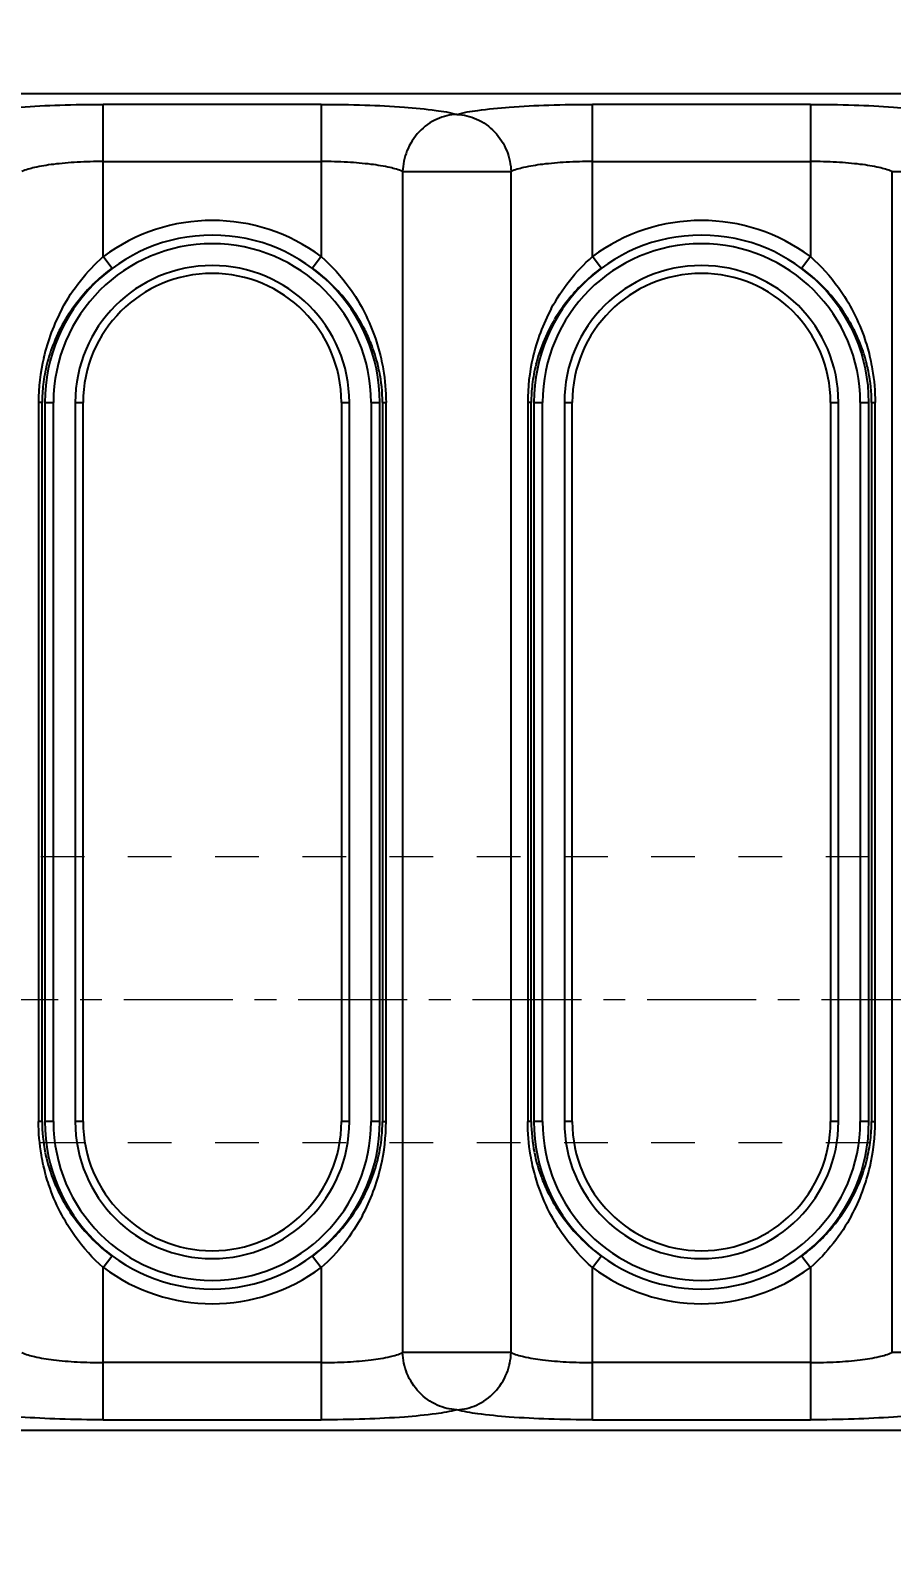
# Model space of a CAD drawing. Header units: millimetres. Extents: x 1147 to 12155, y -6137 to -4403.
# Drawn here: x 2832.6 to 2862.7, y -5229.8 to -5176.9 of the extents above; entities that cross this region are included whole.
import ezdxf

# ---------------------------------------------------------------- set-up
doc = ezdxf.new("R2010")
doc.units = ezdxf.units.MM
doc.header["$LTSCALE"] = 16.335
doc.header["$PDMODE"] = 3
doc.header["$PDSIZE"] = 0.3125
doc.linetypes.add('CENTER', pattern=[0.6, 0.375, -0.075, 0.075, -0.075])
doc.linetypes.add('HIDDEN', pattern=[0.2, 0.1, -0.1])
doc.layers.get('0').update_dxf_attribs({"linetype": 'CONTINUOUS'})
doc.layers.get('Defpoints').update_dxf_attribs({"linetype": 'CONTINUOUS'})
doc.layers.add('cool', color=153, linetype='HIDDEN', lineweight=9)
doc.styles.get("Standard").update_dxf_attribs({"font": 'txt', "width": 0.8})
doc.dimstyles.get("Standard").update_dxf_attribs({"dimtxt": 0.15625, "dimasz": 0.1875, "dimexe": 0.125, "dimexo": 0.0625, "dimtad": 0, "dimtih": 1, "dimtoh": 1, "dimdsep": 46, "dimtxsty": 'Standard', "dimcen": 0.09, "dimadec": 0, "dimazin": 0, "dimtp": 0.01, "dimtm": 0.01, "dimtfac": 1, "dimtofl": 0, "dimtmove": 0, "dimatfit": 3, "dimfxl": 0, "dimtolj": 1, "dimarcsym": 0})

# ---------------------------------------------------------------- blocks, each defined once
blk = doc.blocks.new('*D796')
at = {"color": 4, "lineweight": -2}
blk.add_line((2672.12, -5193.414), (2589.14, -5193.414), dxfattribs=at)
at = {"layer": 'Defpoints', "color": 0}
for p in [(2589.14, -5193.414), (2672.182, -5193.414), (2876.631, -5263.772)]:
    blk.add_point(p, dxfattribs=at)
at = {"color": 6, "insert": (2576.873, -5193.414), "char_height": 8, "attachment_point": 5}
blk.add_mtext('\\A1;70.36', dxfattribs=at)
blk = doc.blocks.new('*D797')
at = {"color": 4, "lineweight": -2}
for p, q in [((2609.14, -5170.842), (2589.14, -5170.842)), ((2629.14, -5174.272), (2609.14, -5170.842)), ((2807.268, -5174.272), (2629.14, -5174.272))]:
    blk.add_line(p, q, dxfattribs=at)
at = {"layer": 'Defpoints', "color": 0}
for p in [(2589.14, -5170.842), (2807.331, -5174.272), (2876.631, -5263.772)]:
    blk.add_point(p, dxfattribs=at)
at = {"color": 6, "insert": (2576.873, -5170.842), "char_height": 8, "attachment_point": 5}
blk.add_mtext('\\A1;89.50', dxfattribs=at)
blk = doc.blocks.new('*D768')
at = {"color": 4, "lineweight": -2}
blk.add_line((2665.106, -5158.772), (2589.14, -5158.772), dxfattribs=at)
at = {"layer": 'Defpoints', "color": 0}
for p in [(2589.14, -5158.772), (2665.168, -5158.772), (2876.631, -5263.772)]:
    blk.add_point(p, dxfattribs=at)
at = {"color": 6, "insert": (2575.807, -5158.772), "char_height": 8, "attachment_point": 5}
blk.add_mtext('\\A1;105.00', dxfattribs=at)
blk = doc.blocks.new('*D769')
at = {"color": 4, "lineweight": -2}
blk.add_line((2674.368, -5123.772), (2589.14, -5123.772), dxfattribs=at)
at = {"layer": 'Defpoints', "color": 0}
for p in [(2589.14, -5123.772), (2674.431, -5123.772), (2876.631, -5263.772)]:
    blk.add_point(p, dxfattribs=at)
at = {"color": 6, "insert": (2575.807, -5123.772), "char_height": 8, "attachment_point": 5}
blk.add_mtext('\\A1;140.00', dxfattribs=at)
blk = doc.blocks.new('*D770')
at = {"color": 4, "lineweight": -2}
blk.add_line((2656.557, -5102.772), (2589.14, -5102.772), dxfattribs=at)
at = {"layer": 'Defpoints', "color": 0}
for p in [(2589.14, -5102.772), (2656.62, -5102.772), (2876.631, -5263.772)]:
    blk.add_point(p, dxfattribs=at)
at = {"color": 6, "insert": (2576.34, -5102.772), "char_height": 8, "attachment_point": 5}
blk.add_mtext('\\A1;161.00', dxfattribs=at)
blk = doc.blocks.new('*D771')
at = {"color": 4, "lineweight": -2}
for p, q in [((2629.14, -5083.772), (2609.14, -5090.058)), ((2800.068, -5083.772), (2629.14, -5083.772)), ((2609.14, -5090.058), (2589.14, -5090.058))]:
    blk.add_line(p, q, dxfattribs=at)
at = {"layer": 'Defpoints', "color": 0}
for p in [(2800.131, -5083.772), (2589.14, -5090.058), (2876.631, -5263.772)]:
    blk.add_point(p, dxfattribs=at)
at = {"color": 6, "insert": (2575.807, -5090.058), "char_height": 8, "attachment_point": 5}
blk.add_mtext('\\A1;180.00', dxfattribs=at)
blk = doc.blocks.new('*D772')
at = {"color": 4, "lineweight": -2}
blk.add_line((2620.568, -5058.772), (2589.14, -5058.772), dxfattribs=at)
at = {"layer": 'Defpoints', "color": 0}
for p in [(2589.14, -5058.772), (2620.631, -5058.772), (2876.631, -5263.772)]:
    blk.add_point(p, dxfattribs=at)
at = {"color": 6, "insert": (2574.74, -5058.772), "char_height": 8, "attachment_point": 5}
blk.add_mtext('\\A1;205.00', dxfattribs=at)
blk = doc.blocks.new('*D781')
at = {"color": 4, "lineweight": -2}
for p, q in [((2797.98, -5040.799), (2797.98, -5020.799)), ((2804.631, -5059.372), (2797.98, -5040.799)), ((2804.631, -5079.309), (2804.631, -5059.372))]:
    blk.add_line(p, q, dxfattribs=at)
at = {"layer": 'Defpoints', "color": 0}
for p in [(2797.98, -5020.799), (2804.631, -5079.372), (2876.631, -5263.772)]:
    blk.add_point(p, dxfattribs=at)
at = {"color": 6, "insert": (2797.98, -5009.066), "char_height": 8, "attachment_point": 5, "rotation": 90}
blk.add_mtext('\\A1;72.00', dxfattribs=at)
blk = doc.blocks.new('*D782')
at = {"color": 4, "lineweight": -2}
for p, q in [((2751.831, -5040.266), (2751.831, -5020.266)), ((2751.631, -5059.772), (2751.831, -5040.266)), ((2751.631, -5079.709), (2751.631, -5059.772))]:
    blk.add_line(p, q, dxfattribs=at)
at = {"layer": 'Defpoints', "color": 0}
for p in [(2751.831, -5020.266), (2751.631, -5079.772), (2876.631, -5263.772)]:
    blk.add_point(p, dxfattribs=at)
at = {"color": 6, "insert": (2751.831, -5006.399), "char_height": 8, "attachment_point": 5, "rotation": 90}
blk.add_mtext('\\A1;125.00', dxfattribs=at)
blk = doc.blocks.new('*D783')
at = {"color": 4, "lineweight": -2}
blk.add_line((2678.831, -5119.309), (2678.831, -5020.266), dxfattribs=at)
at = {"layer": 'Defpoints', "color": 0}
for p in [(2678.831, -5020.266), (2678.831, -5119.372), (2876.631, -5263.772)]:
    blk.add_point(p, dxfattribs=at)
at = {"color": 6, "insert": (2678.831, -5005.866), "char_height": 8, "attachment_point": 5, "rotation": 90}
blk.add_mtext('\\A1;197.80', dxfattribs=at)
blk = doc.blocks.new('*D784')
at = {"color": 4, "lineweight": -2}
for p, q in [((2667.545, -5040.266), (2667.545, -5020.266)), ((2677.132, -5060.266), (2667.545, -5040.266)), ((2677.132, -5188.402), (2677.132, -5060.266))]:
    blk.add_line(p, q, dxfattribs=at)
at = {"layer": 'Defpoints', "color": 0}
for p in [(2667.545, -5020.266), (2677.132, -5188.464), (2876.631, -5263.772)]:
    blk.add_point(p, dxfattribs=at)
at = {"color": 6, "insert": (2667.545, -5005.866), "char_height": 8, "attachment_point": 5, "rotation": 90}
blk.add_mtext('\\A1;199.50', dxfattribs=at)
blk = doc.blocks.new('*D785')
at = {"color": 4, "lineweight": -2}
for p, q in [((2656.259, -5040.266), (2656.259, -5020.266)), ((2668.628, -5060.266), (2656.259, -5040.266)), ((2668.628, -5154.309), (2668.628, -5060.266))]:
    blk.add_line(p, q, dxfattribs=at)
at = {"layer": 'Defpoints', "color": 0}
for p in [(2656.259, -5020.266), (2668.628, -5154.372), (2876.631, -5263.772)]:
    blk.add_point(p, dxfattribs=at)
at = {"color": 6, "insert": (2656.259, -5005.866), "char_height": 8, "attachment_point": 5, "rotation": 90}
blk.add_mtext('\\A1;208.00', dxfattribs=at)
blk = doc.blocks.new('*D786')
at = {"color": 4, "lineweight": -2}
for p, q in [((2633.687, -5040.266), (2633.687, -5020.266)), ((2646.631, -5060.266), (2633.687, -5040.266)), ((2646.631, -5188.952), (2646.631, -5060.266))]:
    blk.add_line(p, q, dxfattribs=at)
at = {"layer": 'Defpoints', "color": 0}
for p in [(2633.687, -5020.266), (2646.631, -5189.014), (2876.631, -5263.772)]:
    blk.add_point(p, dxfattribs=at)
at = {"color": 6, "insert": (2633.687, -5005.866), "char_height": 8, "attachment_point": 5, "rotation": 90}
blk.add_mtext('\\A1;230.00', dxfattribs=at)
blk = doc.blocks.new('*D787')
at = {"color": 4, "lineweight": -2}
for p, q in [((2622.401, -5040.266), (2622.401, -5020.266)), ((2631.631, -5045.398), (2622.401, -5040.266)), ((2631.631, -5065.336), (2631.631, -5045.398))]:
    blk.add_line(p, q, dxfattribs=at)
at = {"layer": 'Defpoints', "color": 0}
for p in [(2622.401, -5020.266), (2631.631, -5065.398), (2876.631, -5263.772)]:
    blk.add_point(p, dxfattribs=at)
at = {"color": 6, "insert": (2622.401, -5005.333), "char_height": 8, "attachment_point": 5, "rotation": 90}
blk.add_mtext('\\A1;245.00', dxfattribs=at)
blk = doc.blocks.new('*D800')
at = {"color": 4, "lineweight": -2}
for p, q in [((2726.819, -5040.645), (2726.819, -5020.645)), ((2720.63, -5060.645), (2726.819, -5040.645)), ((2720.63, -5253.209), (2720.63, -5060.645))]:
    blk.add_line(p, q, dxfattribs=at)
at = {"layer": 'Defpoints', "color": 0}
for p in [(2726.819, -5020.645), (2720.63, -5253.272), (2876.631, -5263.772)]:
    blk.add_point(p, dxfattribs=at)
at = {"color": 6, "insert": (2726.819, -5006.778), "char_height": 8, "attachment_point": 5, "rotation": 90}
blk.add_mtext('\\A1;156.00', dxfattribs=at)
blk = doc.blocks.new('*D801')
at = {"color": 4, "lineweight": -2}
for p, q in [((2708.339, -5037.966), (2708.339, -5017.966)), ((2704.631, -5051.709), (2708.339, -5037.966)), ((2704.631, -5071.646), (2704.631, -5051.709))]:
    blk.add_line(p, q, dxfattribs=at)
at = {"layer": 'Defpoints', "color": 0}
for p in [(2708.339, -5017.966), (2704.631, -5071.709), (2876.631, -5263.772)]:
    blk.add_point(p, dxfattribs=at)
at = {"color": 6, "insert": (2708.339, -5004.099), "char_height": 8, "attachment_point": 5, "rotation": 90}
blk.add_mtext('\\A1;172.00', dxfattribs=at)
blk = doc.blocks.new('*D802')
at = {"color": 4, "lineweight": -2}
blk.add_line((2810.631, -5170.909), (2810.631, -5020.534), dxfattribs=at)
at = {"layer": 'Defpoints', "color": 0}
for p in [(2810.631, -5020.534), (2810.631, -5170.972), (2876.631, -5263.772)]:
    blk.add_point(p, dxfattribs=at)
at = {"color": 6, "insert": (2810.631, -5008.8), "char_height": 8, "attachment_point": 5, "rotation": 90}
blk.add_mtext('\\A1;66.00', dxfattribs=at)
blk = doc.blocks.new('*D807')
at = {"color": 4, "lineweight": -2}
for p, q in [((2689.721, -5039.523), (2689.721, -5019.523)), ((2681.564, -5059.523), (2689.721, -5039.523)), ((2681.564, -5249.046), (2681.564, -5059.523))]:
    blk.add_line(p, q, dxfattribs=at)
at = {"layer": 'Defpoints', "color": 0}
for p in [(2689.721, -5019.523), (2681.564, -5249.109), (2876.631, -5263.772)]:
    blk.add_point(p, dxfattribs=at)
at = {"color": 6, "insert": (2689.721, -5005.123), "char_height": 8, "attachment_point": 5, "rotation": 90}
blk.add_mtext('\\A1;195.07', dxfattribs=at)
blk = doc.blocks.new('*D808')
at = {"color": 4, "lineweight": -2}
for p, q in [((2698.265, -5039.523), (2698.265, -5019.523)), ((2692.323, -5059.523), (2698.265, -5039.523)), ((2692.323, -5248.014), (2692.323, -5059.523))]:
    blk.add_line(p, q, dxfattribs=at)
at = {"layer": 'Defpoints', "color": 0}
for p in [(2698.265, -5019.523), (2692.323, -5248.077), (2876.631, -5263.772)]:
    blk.add_point(p, dxfattribs=at)
at = {"color": 6, "insert": (2698.265, -5005.657), "char_height": 8, "attachment_point": 5, "rotation": 90}
blk.add_mtext('\\A1;184.31', dxfattribs=at)

msp = doc.modelspace()

# ---------------------------------------------------------------- linework, layer by layer
at = {"color": 7, "linetype": 'Continuous'}
for p, q in [((2937.626, -5179.109), (2825.691, -5179.109)), ((2835.117, -5184.795), (2835.117, -5179.471)), ((2842.732, -5179.471), (2835.117, -5179.471)), ((2842.732, -5179.471), (2842.732, -5184.795)), ((2852.21, -5184.795), (2852.21, -5179.471)), ((2859.826, -5179.471), (2852.21, -5179.471)), ((2859.826, -5179.471), (2859.826, -5184.795)), ((2835.117, -5181.471), (2842.732, -5181.471)), ((2852.21, -5181.471), (2859.826, -5181.471)), ((2845.576, -5181.823), (2845.576, -5223.104)), ((2845.576, -5181.823), (2849.367, -5181.823)), ((2849.367, -5223.104), (2849.367, -5181.823)), ((2862.669, -5181.823), (2862.669, -5223.104)), ((2862.669, -5181.823), (2866.46, -5181.823)), ((2835.417, -5185.196), (2835.117, -5184.795)), ((2842.732, -5184.795), (2842.432, -5185.196)), ((2852.51, -5185.196), (2852.21, -5184.795)), ((2859.826, -5184.795), (2859.526, -5185.196)), ((2832.853, -5189.895), (2832.853, -5215.032)), ((2832.978, -5189.895), (2832.853, -5189.895)), ((2832.978, -5215.032), (2832.978, -5189.895)), ((2833.073, -5189.895), (2833.073, -5215.032)), ((2833.073, -5189.895), (2833.374, -5189.895)), ((2833.374, -5215.032), (2833.374, -5189.895)), ((2834.135, -5189.895), (2834.135, -5215.032)), ((2834.135, -5189.895), (2834.411, -5189.895)), ((2834.411, -5215.032), (2834.411, -5189.895)), ((2843.438, -5189.895), (2843.438, -5215.032)), ((2843.438, -5189.895), (2843.714, -5189.895)), ((2843.714, -5215.032), (2843.714, -5189.895)), ((2844.475, -5189.895), (2844.475, -5215.032)), ((2844.475, -5189.895), (2844.776, -5189.895)), ((2844.776, -5215.032), (2844.776, -5189.895)), ((2844.871, -5189.895), (2844.871, -5215.032)), ((2844.871, -5189.895), (2844.996, -5189.895)), ((2844.996, -5215.032), (2844.996, -5189.895)), ((2849.947, -5189.895), (2849.947, -5215.032)), ((2850.071, -5189.895), (2849.947, -5189.895)), ((2850.071, -5215.032), (2850.071, -5189.895)), ((2850.167, -5189.895), (2850.167, -5215.032)), ((2850.167, -5189.895), (2850.467, -5189.895)), ((2850.467, -5215.032), (2850.467, -5189.895)), ((2851.228, -5189.895), (2851.228, -5215.032)), ((2851.228, -5189.895), (2851.504, -5189.895)), ((2851.504, -5215.032), (2851.504, -5189.895)), ((2860.532, -5189.895), (2860.532, -5215.032)), ((2860.532, -5189.895), (2860.808, -5189.895)), ((2860.808, -5215.032), (2860.808, -5189.895)), ((2861.569, -5189.895), (2861.569, -5215.032)), ((2861.569, -5189.895), (2861.87, -5189.895)), ((2861.87, -5215.032), (2861.87, -5189.895)), ((2861.965, -5189.895), (2861.965, -5215.032)), ((2861.965, -5189.895), (2862.089, -5189.895)), ((2862.089, -5215.032), (2862.089, -5189.895)), ((2832.978, -5215.032), (2832.853, -5215.032)), ((2833.374, -5215.032), (2833.073, -5215.032)), ((2834.411, -5215.032), (2834.135, -5215.032)), ((2843.714, -5215.032), (2843.438, -5215.032)), ((2844.776, -5215.032), (2844.475, -5215.032)), ((2844.871, -5215.032), (2844.996, -5215.032)), ((2850.071, -5215.032), (2849.947, -5215.032)), ((2850.467, -5215.032), (2850.167, -5215.032)), ((2851.504, -5215.032), (2851.228, -5215.032)), ((2860.808, -5215.032), (2860.532, -5215.032)), ((2861.87, -5215.032), (2861.569, -5215.032)), ((2861.965, -5215.032), (2862.089, -5215.032)), ((2835.117, -5220.132), (2835.417, -5219.731)), ((2835.117, -5225.456), (2835.117, -5220.132)), ((2842.432, -5219.731), (2842.732, -5220.132)), ((2842.732, -5220.132), (2842.732, -5225.456)), ((2852.21, -5220.132), (2852.51, -5219.731)), ((2852.21, -5225.456), (2852.21, -5220.132)), ((2859.526, -5219.731), (2859.826, -5220.132)), ((2859.826, -5220.132), (2859.826, -5225.456)), ((2849.367, -5223.104), (2845.576, -5223.104)), ((2866.46, -5223.104), (2862.669, -5223.104)), ((2842.732, -5223.456), (2835.117, -5223.456)), ((2859.826, -5223.456), (2852.21, -5223.456)), ((2835.117, -5225.456), (2842.732, -5225.456)), ((2852.21, -5225.456), (2859.826, -5225.456)), ((2817.306, -5225.818), (2937.626, -5225.818))]:
    msp.add_line(p, q, dxfattribs=at)
for centre, radius, start, end in [((2838.925, -5189.895), 6.365, 53.254, 126.746), ((2856.018, -5189.895), 6.365, 53.254, 126.746), ((2838.925, -5189.895), 5.852, 0, 180), ((2856.018, -5189.895), 5.852, 0, 180), ((2838.925, -5189.895), 5.551, 0, 180), ((2856.018, -5189.895), 5.551, 0, 180), ((2838.925, -5189.895), 4.79, 0, 180), ((2839.158, -5190.222), 6.265, 126.6715, 140.6233), ((2838.684, -5190.229), 6.275, 42.4543, 53.3202), ((2856.018, -5189.895), 4.79, 0, 180), ((2856.252, -5190.222), 6.265, 126.6715, 140.6233), ((2855.777, -5190.229), 6.275, 42.4543, 53.3202), ((2838.925, -5189.895), 4.514, 0, 180), ((2856.018, -5189.895), 4.514, 0, 180), ((2839.029, -5190.114), 6.097, 140.6354, 149.1366), ((2856.122, -5190.114), 6.097, 140.6354, 149.1366), ((2839.718, -5189.862), 6.86, 151.7095, 167.0764), ((2856.812, -5189.862), 6.86, 151.7095, 167.0764), ((2838.881, -5190.025), 5.924, 149.1427, 157.8689), ((2855.975, -5190.025), 5.924, 149.1427, 157.8689), ((2838.703, -5189.951), 5.732, 157.8753, 165.8913), ((2855.796, -5189.951), 5.732, 157.8753, 165.8913), ((2839.839, -5189.899), 6.985, 167.0025, 179.9679), ((2856.932, -5189.899), 6.985, 167.0025, 179.9679), ((2838.542, -5189.909), 5.565, 165.906, 173.2916), ((2839.241, -5189.912), 5.631, 0.1707, 11.287), ((2855.635, -5189.909), 5.565, 165.906, 173.2916), ((2856.334, -5189.912), 5.631, 0.1707, 11.287), ((2838.433, -5189.895), 5.455, 173.3051, 179.994), ((2855.526, -5189.895), 5.455, 173.3051, 179.994), ((2838.608, -5215.015), 5.631, 180.1708, 191.287), ((2838.925, -5215.032), 5.852, 180, 0), ((2838.925, -5215.032), 5.551, 180, 360), ((2838.925, -5215.032), 4.79, 180, 360), ((2838.925, -5215.032), 4.514, 180, 0), ((2838.011, -5215.028), 6.985, 347.0025, 359.9679), ((2839.416, -5215.032), 5.455, 353.3051, 359.994), ((2855.702, -5215.015), 5.631, 180.1708, 191.287), ((2856.018, -5215.032), 5.852, 180, 0), ((2856.018, -5215.032), 5.551, 180, 360), ((2856.018, -5215.032), 4.79, 180, 360), ((2856.018, -5215.032), 4.514, 180, 0), ((2855.104, -5215.028), 6.985, 347.0025, 359.9679), ((2856.51, -5215.032), 5.455, 353.3051, 359.994), ((2839.307, -5215.018), 5.565, 345.906, 353.2916), ((2856.401, -5215.018), 5.565, 345.906, 353.2916), ((2839.146, -5214.976), 5.732, 337.8753, 345.8913), ((2856.24, -5214.976), 5.732, 337.8753, 345.8913), ((2838.131, -5215.065), 6.86, 331.7095, 347.0764), ((2855.224, -5215.065), 6.86, 331.7095, 347.0764), ((2838.968, -5214.902), 5.924, 329.1427, 337.8689), ((2856.061, -5214.902), 5.924, 329.1427, 337.8689), ((2838.82, -5214.813), 6.097, 320.6354, 329.1366), ((2855.914, -5214.813), 6.097, 320.6354, 329.1366), ((2839.165, -5214.698), 6.275, 222.4543, 233.3202), ((2838.691, -5214.706), 6.265, 306.6715, 320.6233), ((2856.259, -5214.698), 6.275, 222.4543, 233.3202), ((2855.784, -5214.706), 6.265, 306.6715, 320.6233), ((2838.925, -5215.032), 6.365, 233.254, 306.746), ((2856.018, -5215.032), 6.365, 233.254, 306.746)]:
    msp.add_arc(centre, radius, start, end, dxfattribs=at)
for points, knots in [([(2830.378, -5179.823), (2830.615, -5179.753), (2831.228, -5179.656), (2832.301, -5179.552), (2833.639, -5179.487), (2834.608, -5179.471), (2835.117, -5179.471)], [0, 0, 0, 0, 0.155948, 0.389403, 0.679648, 1, 1, 1, 1]), ([(2842.732, -5179.471), (2843.241, -5179.471), (2844.21, -5179.487), (2845.548, -5179.552), (2846.621, -5179.656), (2847.234, -5179.753), (2847.471, -5179.823)], [0, 0, 0, 0, 0.320374, 0.610618, 0.844066, 1, 1, 1, 1]), ([(2847.471, -5179.823), (2847.237, -5179.832), (2846.743, -5179.949), (2846.113, -5180.402), (2845.691, -5181.067), (2845.584, -5181.577), (2845.576, -5181.823)], [0, 0, 0, 0, 0.233579, 0.491555, 0.754782, 1, 1, 1, 1]), ([(2847.471, -5179.823), (2847.708, -5179.753), (2848.322, -5179.656), (2849.394, -5179.552), (2850.733, -5179.487), (2851.702, -5179.471), (2852.21, -5179.471)], [0, 0, 0, 0, 0.155949, 0.389404, 0.679649, 1, 1, 1, 1]), ([(2847.471, -5179.823), (2847.705, -5179.832), (2848.199, -5179.949), (2848.83, -5180.402), (2849.251, -5181.067), (2849.359, -5181.577), (2849.367, -5181.823)], [0, 0, 0, 0, 0.233579, 0.491555, 0.754782, 1, 1, 1, 1]), ([(2859.826, -5179.471), (2860.334, -5179.471), (2861.303, -5179.487), (2862.642, -5179.552), (2863.714, -5179.656), (2864.328, -5179.753), (2864.565, -5179.823)], [0, 0, 0, 0, 0.320374, 0.610618, 0.844066, 1, 1, 1, 1]), ([(2835.117, -5181.471), (2834.811, -5181.471), (2834.229, -5181.487), (2833.424, -5181.552), (2832.779, -5181.656), (2832.411, -5181.755), (2832.273, -5181.823)], [0, 0, 0, 0, 0.318055, 0.606823, 0.840028, 1, 1, 1, 1]), ([(2845.576, -5181.823), (2845.438, -5181.755), (2845.07, -5181.656), (2844.425, -5181.552), (2843.62, -5181.487), (2843.038, -5181.471), (2842.732, -5181.471)], [0, 0, 0, 0, 0.159969, 0.39318, 0.681951, 1, 1, 1, 1]), ([(2852.21, -5181.471), (2851.905, -5181.471), (2851.323, -5181.487), (2850.518, -5181.552), (2849.873, -5181.656), (2849.504, -5181.755), (2849.367, -5181.823)], [0, 0, 0, 0, 0.318055, 0.606823, 0.840028, 1, 1, 1, 1]), ([(2862.669, -5181.823), (2862.532, -5181.755), (2862.163, -5181.656), (2861.518, -5181.552), (2860.713, -5181.487), (2860.131, -5181.471), (2859.826, -5181.471)], [0, 0, 0, 0, 0.159969, 0.39318, 0.681951, 1, 1, 1, 1]), ([(2844.473, -5187.836), (2844.406, -5187.668), (2844.107, -5187.004), (2843.683, -5186.397), (2843.314, -5185.993)], [0, 0, 0, 0, 0.248204, 1, 1, 1, 1]), ([(2843.713, -5185.876), (2844.108, -5186.426), (2844.528, -5187.252), (2844.771, -5188.127), (2844.822, -5188.352)], [0, 0, 0, 0, 0.746536, 1, 1, 1, 1]), ([(2861.566, -5187.836), (2861.5, -5187.668), (2861.2, -5187.004), (2860.777, -5186.397), (2860.407, -5185.993)], [0, 0, 0, 0, 0.248204, 1, 1, 1, 1]), ([(2860.806, -5185.876), (2861.202, -5186.426), (2861.621, -5187.252), (2861.865, -5188.127), (2861.916, -5188.352)], [0, 0, 0, 0, 0.746536, 1, 1, 1, 1]), ([(2844.762, -5188.81), (2844.746, -5188.725), (2844.671, -5188.395), (2844.566, -5188.071), (2844.473, -5187.836)], [0, 0, 0, 0, 0.253093, 1, 1, 1, 1]), ([(2861.856, -5188.81), (2861.839, -5188.725), (2861.765, -5188.395), (2861.66, -5188.071), (2861.566, -5187.836)], [0, 0, 0, 0, 0.253093, 1, 1, 1, 1]), ([(2844.822, -5188.352), (2844.85, -5188.476), (2844.951, -5188.985), (2844.996, -5189.504), (2844.996, -5189.895)], [0, 0, 0, 0, 0.246522, 1, 1, 1, 1]), ([(2861.916, -5188.352), (2861.944, -5188.476), (2862.044, -5188.985), (2862.089, -5189.504), (2862.089, -5189.895)], [0, 0, 0, 0, 0.246522, 1, 1, 1, 1]), ([(2833.027, -5216.575), (2832.999, -5216.451), (2832.898, -5215.942), (2832.853, -5215.423), (2832.853, -5215.032)], [0, 0, 0, 0, 0.246522, 1, 1, 1, 1]), ([(2850.12, -5216.575), (2850.092, -5216.451), (2849.992, -5215.942), (2849.947, -5215.423), (2849.947, -5215.032)], [0, 0, 0, 0, 0.246522, 1, 1, 1, 1]), ([(2833.087, -5216.118), (2833.103, -5216.202), (2833.178, -5216.532), (2833.283, -5216.856), (2833.376, -5217.091)], [0, 0, 0, 0, 0.253093, 1, 1, 1, 1]), ([(2850.18, -5216.118), (2850.197, -5216.202), (2850.271, -5216.532), (2850.376, -5216.856), (2850.47, -5217.091)], [0, 0, 0, 0, 0.253093, 1, 1, 1, 1]), ([(2834.136, -5219.051), (2833.741, -5218.501), (2833.321, -5217.675), (2833.078, -5216.8), (2833.027, -5216.575)], [0, 0, 0, 0, 0.746536, 1, 1, 1, 1]), ([(2851.23, -5219.051), (2850.835, -5218.501), (2850.415, -5217.675), (2850.171, -5216.8), (2850.12, -5216.575)], [0, 0, 0, 0, 0.746536, 1, 1, 1, 1]), ([(2833.376, -5217.091), (2833.443, -5217.259), (2833.742, -5217.923), (2834.166, -5218.53), (2834.535, -5218.934)], [0, 0, 0, 0, 0.248204, 1, 1, 1, 1]), ([(2850.47, -5217.091), (2850.536, -5217.259), (2850.836, -5217.923), (2851.259, -5218.53), (2851.629, -5218.934)], [0, 0, 0, 0, 0.248204, 1, 1, 1, 1]), ([(2832.273, -5223.104), (2832.411, -5223.172), (2832.779, -5223.271), (2833.424, -5223.375), (2834.229, -5223.44), (2834.811, -5223.456), (2835.117, -5223.456)], [0, 0, 0, 0, 0.159969, 0.39318, 0.681951, 1, 1, 1, 1]), ([(2842.732, -5223.456), (2843.038, -5223.456), (2843.62, -5223.44), (2844.425, -5223.375), (2845.07, -5223.271), (2845.438, -5223.172), (2845.576, -5223.104)], [0, 0, 0, 0, 0.318055, 0.606823, 0.840028, 1, 1, 1, 1]), ([(2847.471, -5225.104), (2847.237, -5225.095), (2846.743, -5224.978), (2846.113, -5224.525), (2845.691, -5223.86), (2845.584, -5223.35), (2845.576, -5223.104)], [0, 0, 0, 0, 0.233579, 0.491555, 0.754782, 1, 1, 1, 1]), ([(2847.471, -5225.104), (2847.705, -5225.095), (2848.199, -5224.978), (2848.83, -5224.525), (2849.251, -5223.86), (2849.359, -5223.35), (2849.367, -5223.104)], [0, 0, 0, 0, 0.233579, 0.491555, 0.754782, 1, 1, 1, 1]), ([(2849.367, -5223.104), (2849.504, -5223.172), (2849.873, -5223.271), (2850.518, -5223.375), (2851.323, -5223.44), (2851.905, -5223.456), (2852.21, -5223.456)], [0, 0, 0, 0, 0.159969, 0.39318, 0.681951, 1, 1, 1, 1]), ([(2859.826, -5223.456), (2860.131, -5223.456), (2860.713, -5223.44), (2861.518, -5223.375), (2862.163, -5223.271), (2862.532, -5223.172), (2862.669, -5223.104)], [0, 0, 0, 0, 0.318055, 0.606823, 0.840028, 1, 1, 1, 1]), ([(2835.117, -5225.456), (2834.608, -5225.456), (2833.639, -5225.44), (2832.301, -5225.375), (2831.228, -5225.271), (2830.615, -5225.174), (2830.378, -5225.104)], [0, 0, 0, 0, 0.320374, 0.610618, 0.844066, 1, 1, 1, 1]), ([(2847.471, -5225.104), (2847.234, -5225.174), (2846.621, -5225.271), (2845.548, -5225.375), (2844.21, -5225.44), (2843.241, -5225.456), (2842.732, -5225.456)], [0, 0, 0, 0, 0.155949, 0.389404, 0.679649, 1, 1, 1, 1]), ([(2852.21, -5225.456), (2851.702, -5225.456), (2850.733, -5225.44), (2849.394, -5225.375), (2848.322, -5225.271), (2847.708, -5225.174), (2847.471, -5225.104)], [0, 0, 0, 0, 0.320374, 0.610618, 0.844066, 1, 1, 1, 1]), ([(2864.565, -5225.104), (2864.328, -5225.174), (2863.714, -5225.271), (2862.642, -5225.375), (2861.303, -5225.44), (2860.334, -5225.456), (2859.826, -5225.456)], [0, 0, 0, 0, 0.155949, 0.389404, 0.679649, 1, 1, 1, 1])]:
    msp.add_open_spline(points, degree=3, knots=knots, dxfattribs=at)
for points in [[(2833.678, -5186.611), (2834.044, -5185.931), (2834.534, -5185.302), (2835.117, -5184.795)], [(2842.733, -5184.795), (2843.099, -5185.114), (2843.429, -5185.48), (2843.713, -5185.876)], [(2850.771, -5186.611), (2851.137, -5185.931), (2851.628, -5185.302), (2852.21, -5184.795)], [(2859.826, -5184.795), (2860.193, -5185.114), (2860.523, -5185.48), (2860.806, -5185.876)], [(2844.171, -5218.316), (2843.805, -5218.996), (2843.315, -5219.625), (2842.732, -5220.132)], [(2861.265, -5218.316), (2860.899, -5218.996), (2860.408, -5219.625), (2859.826, -5220.132)], [(2835.117, -5220.133), (2834.75, -5219.813), (2834.42, -5219.447), (2834.136, -5219.051)], [(2852.21, -5220.133), (2851.843, -5219.813), (2851.513, -5219.447), (2851.23, -5219.051)]]:
    msp.add_open_spline(points, degree=3, dxfattribs=at)
at = {"layer": 'cool', "ltscale": 0.932966}
for p, q in [((3142.303, -5205.772), (2709.631, -5205.772)), ((3142.303, -5215.772), (2709.631, -5215.772))]:
    msp.add_line(p, q, dxfattribs=at)
at = {"layer": 'cool', "color": 1, "linetype": 'CENTER', "ltscale": 0.621977}
msp.add_line((3156.631, -5210.772), (2703.631, -5210.772), dxfattribs=at)

# ---------------------------------------------------------------- dimensions: what is measured, and where the dimension line sits
for feature_location, offset, dtype, picture, middle in [((2704.631, -5071.709), (3.708, 53.743), 1, '*D801', (2708.339, -5004.099)), ((2681.564, -5249.109), (8.157, 229.585), 1, '*D807', (2689.721, -5005.123)), ((2631.631, -5065.398), (-9.23, 45.132), 1, '*D787', (2622.401, -5005.333)), ((2692.323, -5248.077), (5.942, 228.553), 1, '*D808', (2698.265, -5005.657)), ((2646.631, -5189.014), (-12.944, 168.748), 1, '*D786', (2633.687, -5005.866)), ((2668.628, -5154.372), (-12.37, 134.105), 1, '*D785', (2656.259, -5005.866)), ((2677.132, -5188.464), (-9.588, 168.198), 1, '*D784', (2667.545, -5005.866)), ((2678.831, -5119.372), (0, 99.105), 1, '*D783', (2678.831, -5005.866)), ((2720.63, -5253.272), (6.188, 232.627), 1, '*D800', (2726.819, -5006.778)), ((2751.631, -5079.772), (0.2, 59.505), 1, '*D782', (2751.831, -5006.399)), ((2804.631, -5079.372), (-6.65, 58.572), 1, '*D781', (2797.98, -5009.066)), ((2810.631, -5170.972), (0, 150.438), 1, '*D802', (2810.631, -5008.8)), ((2620.631, -5058.772), (-31.491, 0), 0, '*D772', (2574.74, -5058.772)), ((2800.131, -5083.772), (-210.991, -6.286), 0, '*D771', (2575.807, -5090.058)), ((2656.62, -5102.772), (-67.48, 0), 0, '*D770', (2576.34, -5102.772)), ((2674.431, -5123.772), (-85.291, 0), 0, '*D769', (2575.807, -5123.772)), ((2665.168, -5158.772), (-76.028, 0), 0, '*D768', (2575.807, -5158.772)), ((2807.331, -5174.272), (-218.191, 3.43), 0, '*D797', (2576.873, -5170.842)), ((2672.182, -5193.414), (-83.042, 0), 0, '*D796', (2576.873, -5193.414))]:
    dim = msp.add_ordinate_dim(feature_location=feature_location, offset=offset, dtype=dtype, origin=(2876.631, -5263.772), dimstyle='Standard', override={"dimtxt": 8, "dimasz": 10, "dimgap": 0, "dimtih": 0, "dimtoh": 0, "dimzin": 0, "dimcen": 0, "dimclrd": 4, "dimclre": 4, "dimclrt": 6, "dimadec": 2, "dimtp": 0, "dimtm": 0, "dimtzin": 0})
    dim.commit()
    dim.dimension.update_dxf_attribs({"geometry": picture, "text_midpoint": middle})

doc.saveas('drawing.dxf')
